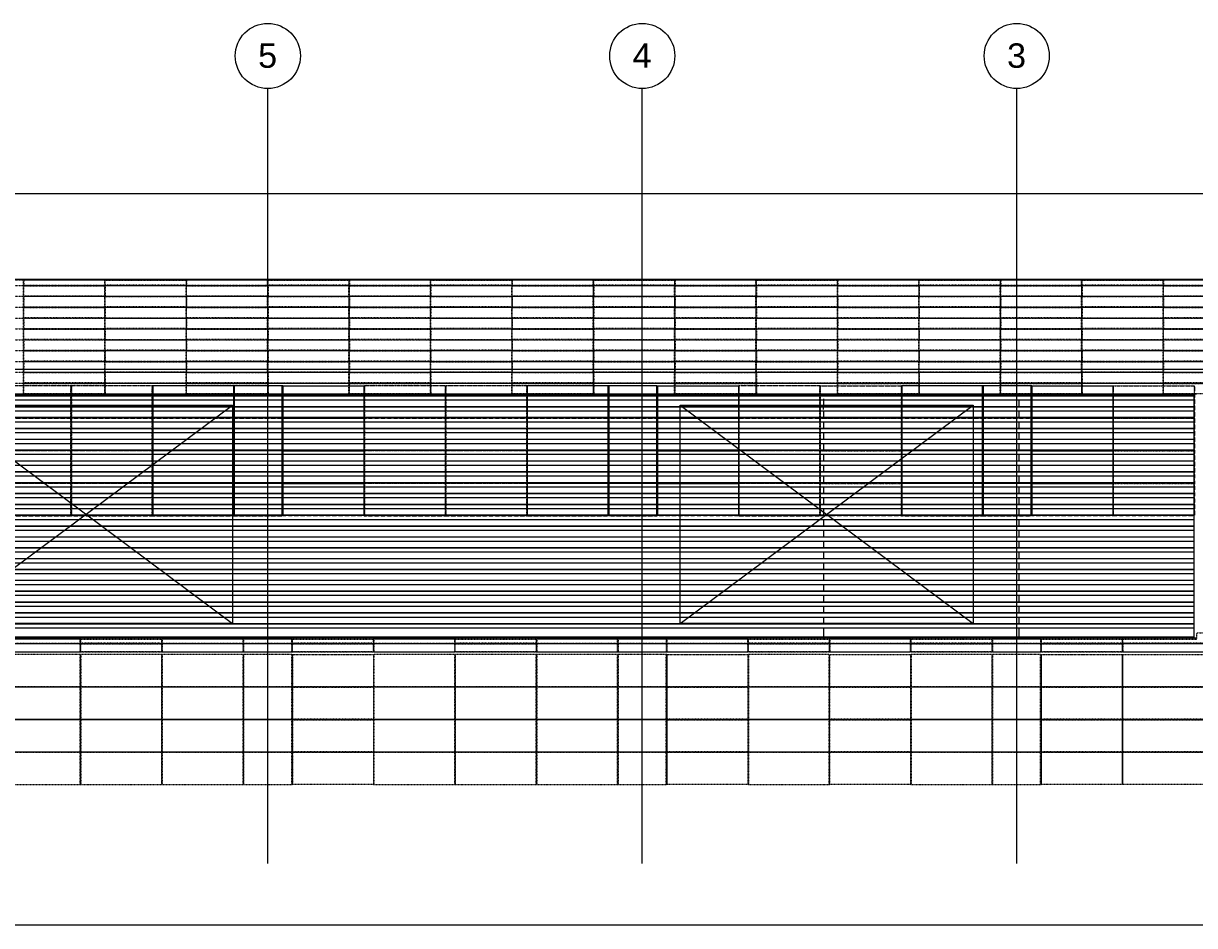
# Model space of a CAD drawing. Header units: inches. Extents: x 1191 to 4278, y -4365 to 1348.
# Drawn here: x 2894 to 3757, y -4191 to -3526 of the extents above; entities that cross this region are included whole.
import ezdxf

# ---------------------------------------------------------------- set-up
doc = ezdxf.new("R2010")
doc.units = ezdxf.units.IN
doc.header["$MEASUREMENT"] = 0
for name, pattern in [('NBK_Center2', [0.270833, 0.166667, -0.03125, 0.041667, -0.03125]), ('NBK_Hidden', [0.125, 0.083333, -0.041667]), ('NBK_Hidden2', [0.0625, 0.041667, -0.020833])]:
    doc.linetypes.add(name, pattern=pattern)
doc.layers.get('Defpoints').update_dxf_attribs({"color": 250, "lineweight": 0})
for name, color, linetype, lineweight in [('!Arch2', 8, 'Continuous', 9), ('!Dimension', 50, 'Continuous', 5), ('!Linetype_Center2', 222, 'NBK_Center2', 9), ('!Linetype_Hidden', 210, 'NBK_Hidden', 9), ('!Misc2', 252, 'NBK_Hidden2', 5), ('S-GRID-IDEN', 1, 'Continuous', 9)]:
    doc.layers.add(name, color=color, linetype=linetype, lineweight=lineweight)
doc.styles.add('Arial_1', font='arial.ttf', dxfattribs={"height": 18})

# ---------------------------------------------------------------- blocks, each defined once
blk = doc.blocks.new('A$C5F5E00A7')
for p, q in [((1674, -364.16), (1674, 207.16)), ((1674, -364.16), (1674, 207.16)), ((1950, -364.16), (1950, 207.16)), ((1950, -364.16), (1950, 207.16)), ((2226, -364.16), (2226, 207.16)), ((2226, -364.16), (2226, 207.16)), ((2853.84, 0), (-187.78, 0)), ((2853.84, 0), (-187.78, 0)), ((-187.78, -258), (2853.84, -258)), ((-187.78, -258), (2853.84, -258))]:
    blk.add_line(p, q)
at = {"layer": 'S-GRID-IDEN'}
for centre in [(1674, 231.16), (1674, 231.16), (1950, 231.16), (1950, 231.16), (2226, 231.16), (2226, 231.16)]:
    blk.add_circle(centre, 24, dxfattribs=at)
at = {"char_height": 18, "width": 16.968, "attachment_point": 1, "style": 'Arial_1'}
for s, insert in [('5', (1666.87, 240.45)), ('5', (1666.87, 240.45)), ('4', (1942.87, 240.45)), ('4', (1942.87, 240.45)), ('3', (2218.87, 240.45)), ('3', (2218.87, 240.45))]:
    blk.add_mtext(s, dxfattribs=dict(at, insert=insert))
blk = doc.blocks.new('A$C5F5E390D')
at = {"layer": '!Linetype_Center2'}
for p, q in [((1620, 47.81), (1620, -48.19)), ((1896, 47.81), (1896, -48.19)), ((2172, 47.81), (2172, -48.19))]:
    blk.add_line(p, q, dxfattribs=at)
for points in [[(1404, 24), (1464, 24), (1464, 47.81), (1404, 47.81)], [(1464, 24), (1524, 24), (1524, 47.81), (1464, 47.81)], [(1524, 24), (1584, 24), (1584, 47.81), (1524, 47.81)], [(1680, 24), (1740, 24), (1740, 47.81), (1680, 47.81)], [(1740, 24), (1800, 24), (1800, 47.81), (1740, 47.81)], [(1800, 24), (1860, 24), (1860, 47.81), (1800, 47.81)], [(1956, 24), (2016, 24), (2016, 47.81), (1956, 47.81)], [(2016, 47.81), (2076, 47.81), (2076, 24), (2016, 24)], [(2076, 24), (2136, 24), (2136, 47.81), (2076, 47.81)], [(2232, 47.81), (2292, 47.81), (2292, 24), (2232, 24)], [(1404, 0), (1464, 0), (1464, 24), (1404, 24)], [(1464, 0), (1524, 0), (1524, 24), (1464, 24)], [(1524, 0), (1584, 0), (1584, 24), (1524, 24)], [(1680, 0), (1740, 0), (1740, 24), (1680, 24)], [(1740, 0), (1800, 0), (1800, 24), (1740, 24)], [(1800, 0), (1860, 0), (1860, 24), (1800, 24)], [(1956, 0), (2016, 0), (2016, 24), (1956, 24)], [(2016, 24), (2076, 24), (2076, 0), (2016, 0)], [(2076, 0), (2136, 0), (2136, 24), (2076, 24)], [(2232, 24), (2292, 24), (2292, 0), (2232, 0)], [(1404, -24), (1464, -24), (1464, 0), (1404, 0)], [(1464, -24), (1524, -24), (1524, 0), (1464, 0)], [(1524, -24), (1584, -24), (1584, 0), (1524, 0)], [(1680, -24), (1740, -24), (1740, 0), (1680, 0)], [(1740, -24), (1800, -24), (1800, 0), (1740, 0)], [(1800, -24), (1860, -24), (1860, 0), (1800, 0)], [(1956, -24), (2016, -24), (2016, 0), (1956, 0)], [(2016, 0), (2076, 0), (2076, -24), (2016, -24)], [(2076, -24), (2136, -24), (2136, 0), (2076, 0)], [(2232, 0), (2292, 0), (2292, -24), (2232, -24)], [(1404, -48), (1464, -48), (1464, -24), (1404, -24)], [(1464, -48), (1524, -48), (1524, -24), (1464, -24)], [(1524, -48), (1584, -48), (1584, -24), (1524, -24)], [(1680, -48), (1740, -48), (1740, -24), (1680, -24)], [(1740, -48), (1800, -48), (1800, -24), (1740, -24)], [(1800, -48), (1860, -48), (1860, -24), (1800, -24)], [(1956, -48), (2016, -48), (2016, -24), (1956, -24)], [(2016, -24), (2076, -24), (2076, -48), (2016, -48)], [(2076, -48), (2136, -48), (2136, -24), (2076, -24)], [(2232, -24), (2292, -24), (2292, -48), (2232, -48)]]:
    blk.add_lwpolyline(points, close=True, dxfattribs=at)
for points in [[(1620, 47.81), (1584, 47.81), (1584, 24), (1620, 24)], [(1620, 47.81), (1680, 47.81), (1680, 24), (1620, 24)], [(1896, 47.81), (1860, 47.81), (1860, 24), (1896, 24)], [(1896, 47.81), (1956, 47.81), (1956, 24), (1896, 24)], [(2172, 47.81), (2136, 47.81), (2136, 24), (2172, 24)], [(2172, 47.81), (2232, 47.81), (2232, 24), (2172, 24)], [(1620, 24), (1584, 24), (1584, 0), (1620, 0)], [(1620, 24), (1680, 24), (1680, 0), (1620, 0)], [(1896, 24), (1860, 24), (1860, 0), (1896, 0)], [(1896, 24), (1956, 24), (1956, 0), (1896, 0)], [(2172, 24), (2136, 24), (2136, 0), (2172, 0)], [(2172, 24), (2232, 24), (2232, 0), (2172, 0)], [(1620, 0), (1584, 0), (1584, -24), (1620, -24)], [(1620, 0), (1680, 0), (1680, -24), (1620, -24)], [(1896, 0), (1860, 0), (1860, -24), (1896, -24)], [(1896, 0), (1956, 0), (1956, -24), (1896, -24)], [(2172, 0), (2136, 0), (2136, -24), (2172, -24)], [(2172, 0), (2232, 0), (2232, -24), (2172, -24)], [(1620, -24), (1584, -24), (1584, -48), (1620, -48)], [(1620, -24), (1680, -24), (1680, -48), (1620, -48)], [(1896, -24), (1860, -24), (1860, -48), (1896, -48)], [(1896, -24), (1956, -24), (1956, -48), (1896, -48)], [(2172, -24), (2136, -24), (2136, -48), (2172, -48)], [(2172, -24), (2232, -24), (2232, -48), (2172, -48)]]:
    blk.add_lwpolyline(points, dxfattribs=at)
at = {"layer": '!Misc2'}
for points in [[(1404.19, 24.19), (1463.81, 24.19), (1463.81, 47.81), (1404.19, 47.81)], [(1464.19, 24.19), (1523.81, 24.19), (1523.81, 47.81), (1464.19, 47.81)], [(1680.19, 24.19), (1739.81, 24.19), (1739.81, 47.81), (1680.19, 47.81)], [(1740.19, 24.19), (1799.81, 24.19), (1799.81, 47.81), (1740.19, 47.81)], [(1956.19, 24.19), (2015.81, 24.19), (2015.81, 47.81), (1956.19, 47.81)], [(2016.19, 47.81), (2075.81, 47.81), (2075.81, 24.19), (2016.19, 24.19)], [(2232.19, 47.81), (2291.81, 47.81), (2291.81, 24.19), (2232.19, 24.19)], [(1404.19, 0.19), (1463.81, 0.19), (1463.81, 23.81), (1404.19, 23.81)], [(1464.19, 0.19), (1523.81, 0.19), (1523.81, 23.81), (1464.19, 23.81)], [(1680.19, 0.19), (1739.81, 0.19), (1739.81, 23.81), (1680.19, 23.81)], [(1740.19, 0.19), (1799.81, 0.19), (1799.81, 23.81), (1740.19, 23.81)], [(1956.19, 0.19), (2015.81, 0.19), (2015.81, 23.81), (1956.19, 23.81)], [(2016.19, 23.81), (2075.81, 23.81), (2075.81, 0.19), (2016.19, 0.19)], [(2232.19, 23.81), (2291.81, 23.81), (2291.81, 0.19), (2232.19, 0.19)], [(1404.19, -23.81), (1463.81, -23.81), (1463.81, -0.19), (1404.19, -0.19)], [(1464.19, -23.81), (1523.81, -23.81), (1523.81, -0.19), (1464.19, -0.19)], [(1680.19, -23.81), (1739.81, -23.81), (1739.81, -0.19), (1680.19, -0.19)], [(1740.19, -23.81), (1799.81, -23.81), (1799.81, -0.19), (1740.19, -0.19)], [(1956.19, -23.81), (2015.81, -23.81), (2015.81, -0.19), (1956.19, -0.19)], [(2016.19, -0.19), (2075.81, -0.19), (2075.81, -23.81), (2016.19, -23.81)], [(2232.19, -0.19), (2291.81, -0.19), (2291.81, -23.81), (2232.19, -23.81)], [(1404.19, -47.81), (1463.81, -47.81), (1463.81, -24.19), (1404.19, -24.19)], [(1464.19, -47.81), (1523.81, -47.81), (1523.81, -24.19), (1464.19, -24.19)], [(1680.19, -47.81), (1739.81, -47.81), (1739.81, -24.19), (1680.19, -24.19)], [(1740.19, -47.81), (1799.81, -47.81), (1799.81, -24.19), (1740.19, -24.19)], [(1956.19, -47.81), (2015.81, -47.81), (2015.81, -24.19), (1956.19, -24.19)], [(2016.19, -24.19), (2075.81, -24.19), (2075.81, -47.81), (2016.19, -47.81)], [(2232.19, -24.19), (2291.81, -24.19), (2291.81, -47.81), (2232.19, -47.81)]]:
    blk.add_lwpolyline(points, close=True, dxfattribs=at)
at = {"layer": '!Misc2', "linetype": 'Continuous'}
for points in [[(1524.19, 24.19), (1583.81, 24.19), (1583.81, 47.81), (1524.19, 47.81)], [(1619.62, 47.81), (1584.19, 47.81), (1584.19, 24.19), (1619.62, 24.19)], [(1620.37, 47.81), (1679.81, 47.81), (1679.81, 24.19), (1620.37, 24.19)], [(1800.19, 24.19), (1859.81, 24.19), (1859.81, 47.81), (1800.19, 47.81)], [(1895.62, 47.81), (1860.19, 47.81), (1860.19, 24.19), (1895.62, 24.19)], [(1896.37, 47.81), (1955.81, 47.81), (1955.81, 24.19), (1896.37, 24.19)], [(2076.19, 24.19), (2135.81, 24.19), (2135.81, 47.81), (2076.19, 47.81)], [(2171.62, 47.81), (2136.19, 47.81), (2136.19, 24.19), (2171.62, 24.19)], [(2172.37, 47.81), (2231.81, 47.81), (2231.81, 24.19), (2172.37, 24.19)], [(1524.19, 0.19), (1583.81, 0.19), (1583.81, 23.81), (1524.19, 23.81)], [(1619.62, 23.81), (1584.19, 23.81), (1584.19, 0.19), (1619.62, 0.19)], [(1620.37, 23.81), (1679.81, 23.81), (1679.81, 0.19), (1620.37, 0.19)], [(1800.19, 0.19), (1859.81, 0.19), (1859.81, 23.81), (1800.19, 23.81)], [(1895.62, 23.81), (1860.19, 23.81), (1860.19, 0.19), (1895.62, 0.19)], [(1896.37, 23.81), (1955.81, 23.81), (1955.81, 0.19), (1896.37, 0.19)], [(2076.19, 0.19), (2135.81, 0.19), (2135.81, 23.81), (2076.19, 23.81)], [(2171.62, 23.81), (2136.19, 23.81), (2136.19, 0.19), (2171.62, 0.19)], [(2172.37, 23.81), (2231.81, 23.81), (2231.81, 0.19), (2172.37, 0.19)], [(1524.19, -23.81), (1583.81, -23.81), (1583.81, -0.19), (1524.19, -0.19)], [(1619.62, -0.19), (1584.19, -0.19), (1584.19, -23.81), (1619.62, -23.81)], [(1620.37, -0.19), (1679.81, -0.19), (1679.81, -23.81), (1620.37, -23.81)], [(1800.19, -23.81), (1859.81, -23.81), (1859.81, -0.19), (1800.19, -0.19)], [(1895.62, -0.19), (1860.19, -0.19), (1860.19, -23.81), (1895.62, -23.81)], [(1896.37, -0.19), (1955.81, -0.19), (1955.81, -23.81), (1896.37, -23.81)], [(2076.19, -23.81), (2135.81, -23.81), (2135.81, -0.19), (2076.19, -0.19)], [(2171.62, -0.19), (2136.19, -0.19), (2136.19, -23.81), (2171.62, -23.81)], [(2172.37, -0.19), (2231.81, -0.19), (2231.81, -23.81), (2172.37, -23.81)], [(1524.19, -47.81), (1583.81, -47.81), (1583.81, -24.19), (1524.19, -24.19)], [(1619.62, -24.19), (1584.19, -24.19), (1584.19, -47.81), (1619.62, -47.81)], [(1620.37, -24.19), (1679.81, -24.19), (1679.81, -47.81), (1620.37, -47.81)], [(1800.19, -47.81), (1859.81, -47.81), (1859.81, -24.19), (1800.19, -24.19)], [(1895.62, -24.19), (1860.19, -24.19), (1860.19, -47.81), (1895.62, -47.81)], [(1896.37, -24.19), (1955.81, -24.19), (1955.81, -47.81), (1896.37, -47.81)], [(2076.19, -47.81), (2135.81, -47.81), (2135.81, -24.19), (2076.19, -24.19)], [(2171.62, -24.19), (2136.19, -24.19), (2136.19, -47.81), (2171.62, -47.81)], [(2172.37, -24.19), (2231.81, -24.19), (2231.81, -47.81), (2172.37, -47.81)]]:
    blk.add_lwpolyline(points, close=True, dxfattribs=at)
blk = doc.blocks.new('A$C5F5E02A7')
for p, q in [((23.75, 324.5), (-2525, 324.5)), ((-2202.31, 240), (-209.69, 240)), ((-211.29, 239.66), (-2202.12, 239.66)), ((-211.29, 239.48), (-2202.12, 239.48)), ((-211.29, 239), (-2202.12, 239)), ((-211.29, 238.55), (-2202.12, 238.55)), ((-211.29, 238.37), (-2202.12, 238.37)), ((-211.29, 235.31), (-2202.12, 235.31)), ((-484.35, 236.43), (-484.35, 231.66)), ((-340.35, 235.31), (-340.35, 230.55)), ((-211.29, 60), (-211.29, 240)), ((-211.29, 230.55), (-2202.12, 230.55)), ((-211.29, 230.37), (-2202.12, 230.37)), ((-211.29, 227.31), (-2202.12, 227.31)), ((-1136.11, 231.84), (-920.11, 231.84)), ((-1136.11, 231.84), (-920.11, 70.72)), ((-1136.11, 70.72), (-920.11, 231.84)), ((-920.11, 231.84), (-920.11, 70.72)), ((-590.11, 231.84), (-374.11, 231.84)), ((-590.11, 70.72), (-590.11, 231.84)), ((-590.11, 231.84), (-374.11, 70.72)), ((-590.11, 70.72), (-374.11, 231.84)), ((-484.35, 228.43), (-484.35, 230.55)), ((-484.35, 227.31), (-484.35, 222.55)), ((-374.11, 231.84), (-374.11, 70.72)), ((-340.35, 227.31), (-340.35, 222.55)), ((-211.29, 222.55), (-2202.12, 222.55)), ((-211.29, 222.37), (-2202.12, 222.37)), ((-211.29, 219.31), (-2202.12, 219.31)), ((-484.35, 219.31), (-484.35, 214.55)), ((-340.35, 219.31), (-340.35, 214.55)), ((-211.29, 214.55), (-2202.12, 214.55)), ((-211.29, 214.37), (-2202.12, 214.37)), ((-211.29, 211.31), (-2202.12, 211.31)), ((-484.35, 211.31), (-484.35, 206.55)), ((-340.35, 211.31), (-340.35, 206.55)), ((-211.29, 206.55), (-2202.12, 206.55)), ((-211.29, 206.37), (-2202.12, 206.37)), ((-211.29, 203.31), (-2202.12, 203.31)), ((-211.29, 198.55), (-2202.12, 198.55)), ((-484.35, 203.31), (-484.35, 198.55)), ((-340.35, 203.31), (-340.35, 198.55)), ((-211.29, 198.37), (-2202.12, 198.37)), ((-211.29, 195.31), (-2202.12, 195.31)), ((-211.29, 190.55), (-2202.12, 190.55)), ((-211.29, 190.37), (-2202.12, 190.37)), ((-484.35, 195.31), (-484.35, 190.55)), ((-340.35, 195.31), (-340.35, 190.55)), ((-211.29, 187.31), (-2202.12, 187.31)), ((-211.29, 182.55), (-2202.12, 182.55)), ((-211.29, 182.37), (-2202.12, 182.37)), ((-484.35, 187.31), (-484.35, 182.55)), ((-340.35, 187.31), (-340.35, 182.55)), ((-211.29, 179.31), (-2202.12, 179.31)), ((-211.29, 174.55), (-2202.12, 174.55)), ((-211.29, 174.37), (-2202.12, 174.37)), ((-484.35, 179.31), (-484.35, 174.55)), ((-340.35, 179.31), (-340.35, 174.55)), ((-211.29, 171.31), (-2202.12, 171.31)), ((-211.29, 166.55), (-2202.12, 166.55)), ((-211.29, 166.37), (-2202.12, 166.37)), ((-484.35, 171.31), (-484.35, 166.55)), ((-340.35, 171.31), (-340.35, 166.55)), ((-211.29, 163.31), (-2202.12, 163.31)), ((-211.29, 158.55), (-2202.12, 158.55)), ((-211.29, 158.37), (-2202.12, 158.37)), ((-484.35, 163.31), (-484.35, 158.55)), ((-340.35, 163.31), (-340.35, 158.55)), ((-211.29, 155.31), (-2202.12, 155.31)), ((-211.29, 150.55), (-2202.12, 150.55)), ((-211.29, 150.37), (-2202.12, 150.37)), ((-211.29, 147.31), (-2202.12, 147.31)), ((-484.35, 155.31), (-484.35, 150.55)), ((-484.35, 147.31), (-484.35, 142.55)), ((-340.35, 155.31), (-340.35, 150.55)), ((-340.35, 147.31), (-340.35, 142.55)), ((-211.29, 142.55), (-2202.12, 142.55)), ((-211.29, 142.37), (-2202.12, 142.37)), ((-211.29, 139.31), (-2202.12, 139.31)), ((-484.35, 139.31), (-484.35, 134.55)), ((-340.35, 139.31), (-340.35, 134.55)), ((-211.29, 134.55), (-2202.12, 134.55)), ((-211.29, 134.37), (-2202.12, 134.37)), ((-211.29, 131.31), (-2202.12, 131.31)), ((-484.35, 131.31), (-484.35, 126.55)), ((-340.35, 131.31), (-340.35, 126.55)), ((-211.29, 126.55), (-2202.12, 126.55)), ((-211.29, 126.37), (-2202.12, 126.37)), ((-211.29, 123.31), (-2202.12, 123.31)), ((-484.35, 123.31), (-484.35, 118.55)), ((-340.35, 123.31), (-340.35, 118.55)), ((-211.29, 118.55), (-2202.12, 118.55)), ((-211.29, 118.37), (-2202.12, 118.37)), ((-211.29, 115.31), (-2202.12, 115.31)), ((-484.35, 115.31), (-484.35, 110.55)), ((-340.35, 115.31), (-340.35, 110.55)), ((-211.29, 110.55), (-2202.12, 110.55)), ((-211.29, 110.37), (-2202.12, 110.37)), ((-211.29, 107.31), (-2202.12, 107.31)), ((-484.35, 107.31), (-484.35, 102.55)), ((-340.35, 107.31), (-340.35, 102.55)), ((-211.29, 102.55), (-2202.12, 102.55)), ((-211.29, 102.37), (-2202.12, 102.37)), ((-211.29, 99.31), (-2202.12, 99.31)), ((-484.35, 99.31), (-484.35, 94.55)), ((-340.35, 99.31), (-340.35, 94.55)), ((-211.29, 94.55), (-2202.12, 94.55)), ((-211.29, 94.37), (-2202.12, 94.37)), ((-211.29, 91.31), (-2202.12, 91.31)), ((-211.29, 86.55), (-2202.12, 86.55)), ((-211.29, 86.37), (-2202.12, 86.37)), ((-484.35, 91.31), (-484.35, 86.55)), ((-340.35, 91.31), (-340.35, 86.55)), ((-211.29, 83.31), (-2202.12, 83.31)), ((-211.29, 78.55), (-2202.12, 78.55)), ((-211.29, 78.37), (-2202.12, 78.37)), ((-484.35, 83.31), (-484.35, 78.55)), ((-340.35, 83.31), (-340.35, 78.55)), ((-211.29, 75.31), (-2202.12, 75.31)), ((-211.29, 70.55), (-2202.12, 70.55)), ((-211.29, 70.37), (-2202.12, 70.37)), ((-920.11, 70.72), (-1136.11, 70.72)), ((-374.11, 70.72), (-590.11, 70.72)), ((-484.35, 75.31), (-484.35, 70.55)), ((-340.35, 75.31), (-340.35, 70.55)), ((-211.29, 67.31), (-2202.12, 67.31)), ((-2202.12, 61), (-211.29, 61)), ((-484.35, 67.31), (-484.35, 61)), ((-340.35, 67.31), (-340.35, 61)), ((-209.69, 60), (-2202.31, 60))]:
    blk.add_line(p, q)
blk = doc.blocks.new('A$C5F5E3900')
at = {"layer": '!Linetype_Hidden'}
for p, q in [((2374.75, 324), (199.25, 324)), ((199.25, 320), (2374.75, 320)), ((1422, 240), (1422, 324)), ((1482, 240), (1482, 324)), ((1542, 240), (1542, 324)), ((1602, 240), (1602, 324)), ((1662, 240), (1662, 324)), ((1722, 240), (1722, 324)), ((1782, 240), (1782, 324)), ((1842, 240), (1842, 324)), ((1902, 240), (1902, 324)), ((1962, 240), (1962, 324)), ((2022, 240), (2022, 324)), ((2082, 240), (2082, 324)), ((2142, 240), (2142, 324)), ((2202, 240), (2202, 324)), ((2262, 240), (2262, 324)), ((199.25, 312), (2374.75, 312)), ((199.25, 304), (2374.75, 304)), ((199.25, 296), (2374.75, 296)), ((199.25, 288), (2374.75, 288)), ((199.25, 280), (2374.75, 280)), ((199.25, 272), (2374.75, 272)), ((199.25, 264), (2374.75, 264)), ((199.25, 256), (2374.75, 256)), ((199.25, 248), (2374.75, 248)), ((293.5, 240), (2286.5, 240)), ((199.25, 56), (2374.75, 56)), ((2286.5, 59.22), (293.5, 59.22)), ((1464, 49.98), (1464, 59.22)), ((1524, 49.98), (1524, 59.22)), ((1584, 59.22), (1584, 49.98)), ((1620, 49.98), (1620, 59.22)), ((1680, 49.98), (1680, 59.22)), ((1740, 49.98), (1740, 59.22)), ((1800, 49.98), (1800, 59.22)), ((1860, 59.22), (1860, 49.98)), ((1896, 49.98), (1896, 59.22)), ((1896, 49.98), (1896, 59.22)), ((1956, 49.98), (1956, 59.22)), ((2016, 49.98), (2016, 59.22)), ((2076, 49.98), (2076, 59.22)), ((2136, 49.98), (2136, 59.22)), ((2172, 49.98), (2172, 59.22)), ((2232, 49.98), (2232, 59.22)), ((514.85, 49.98), (2374.75, 49.98))]:
    blk.add_line(p, q, dxfattribs=at)
for points in [[(1422.19, 320.19), (1481.81, 320.19), (1481.81, 324), (1422.19, 324)], [(1422.19, 319.81), (1481.81, 319.81), (1481.81, 312.19), (1422.19, 312.19)], [(1541.81, 320.19), (1482.19, 320.19), (1482.19, 324), (1541.81, 324)], [(1541.81, 319.81), (1482.19, 319.81), (1482.19, 312.19), (1541.81, 312.19)], [(1542.19, 320.19), (1601.81, 320.19), (1601.81, 324), (1542.19, 324)], [(1542.19, 319.81), (1601.81, 319.81), (1601.81, 312.19), (1542.19, 312.19)], [(1661.81, 320.19), (1602.19, 320.19), (1602.19, 324), (1661.81, 324)], [(1661.81, 319.81), (1602.19, 319.81), (1602.19, 312.19), (1661.81, 312.19)], [(1662.19, 320.19), (1721.81, 320.19), (1721.81, 324), (1662.19, 324)], [(1662.19, 319.81), (1721.81, 319.81), (1721.81, 312.19), (1662.19, 312.19)], [(1781.81, 320.19), (1722.19, 320.19), (1722.19, 324), (1781.81, 324)], [(1781.81, 319.81), (1722.19, 319.81), (1722.19, 312.19), (1781.81, 312.19)], [(1782.19, 320.19), (1841.81, 320.19), (1841.81, 324), (1782.19, 324)], [(1782.19, 319.81), (1841.81, 319.81), (1841.81, 312.19), (1782.19, 312.19)], [(1901.81, 320.19), (1842.19, 320.19), (1842.19, 324), (1901.81, 324)], [(1901.81, 319.81), (1842.19, 319.81), (1842.19, 312.19), (1901.81, 312.19)], [(1902.19, 320.19), (1961.81, 320.19), (1961.81, 324), (1902.19, 324)], [(1902.19, 319.81), (1961.81, 319.81), (1961.81, 312.19), (1902.19, 312.19)], [(2021.81, 320.19), (1962.19, 320.19), (1962.19, 324), (2021.81, 324)], [(2021.81, 319.81), (1962.19, 319.81), (1962.19, 312.19), (2021.81, 312.19)], [(2022.19, 320.19), (2081.81, 320.19), (2081.81, 324), (2022.19, 324)], [(2022.19, 319.81), (2081.81, 319.81), (2081.81, 312.19), (2022.19, 312.19)], [(2141.81, 320.19), (2082.19, 320.19), (2082.19, 324), (2141.81, 324)], [(2141.81, 319.81), (2082.19, 319.81), (2082.19, 312.19), (2141.81, 312.19)], [(2142.19, 320.19), (2201.81, 320.19), (2201.81, 324), (2142.19, 324)], [(2142.19, 319.81), (2201.81, 319.81), (2201.81, 312.19), (2142.19, 312.19)], [(2261.81, 320.19), (2202.19, 320.19), (2202.19, 324), (2261.81, 324)], [(2261.81, 319.81), (2202.19, 319.81), (2202.19, 312.19), (2261.81, 312.19)], [(2291.81, 324), (2262.19, 324), (2262.19, 320.19), (2291.81, 320.19)], [(2291.81, 312.19), (2262.19, 312.19), (2262.19, 319.81), (2291.81, 319.81)], [(1422.19, 304.19), (1481.81, 304.19), (1481.81, 311.81), (1422.19, 311.81)], [(1541.81, 304.19), (1482.19, 304.19), (1482.19, 311.81), (1541.81, 311.81)], [(1542.19, 304.19), (1601.81, 304.19), (1601.81, 311.81), (1542.19, 311.81)], [(1661.81, 304.19), (1602.19, 304.19), (1602.19, 311.81), (1661.81, 311.81)], [(1662.19, 304.19), (1721.81, 304.19), (1721.81, 311.81), (1662.19, 311.81)], [(1781.81, 304.19), (1722.19, 304.19), (1722.19, 311.81), (1781.81, 311.81)], [(1782.19, 304.19), (1841.81, 304.19), (1841.81, 311.81), (1782.19, 311.81)], [(1901.81, 304.19), (1842.19, 304.19), (1842.19, 311.81), (1901.81, 311.81)], [(1902.19, 304.19), (1961.81, 304.19), (1961.81, 311.81), (1902.19, 311.81)], [(2021.81, 304.19), (1962.19, 304.19), (1962.19, 311.81), (2021.81, 311.81)], [(2022.19, 304.19), (2081.81, 304.19), (2081.81, 311.81), (2022.19, 311.81)], [(2141.81, 304.19), (2082.19, 304.19), (2082.19, 311.81), (2141.81, 311.81)], [(2142.19, 304.19), (2201.81, 304.19), (2201.81, 311.81), (2142.19, 311.81)], [(2261.81, 304.19), (2202.19, 304.19), (2202.19, 311.81), (2261.81, 311.81)], [(2291.81, 311.81), (2262.19, 311.81), (2262.19, 304.19), (2291.81, 304.19)], [(1422.19, 303.81), (1481.81, 303.81), (1481.81, 296.19), (1422.19, 296.19)], [(1541.81, 303.81), (1482.19, 303.81), (1482.19, 296.19), (1541.81, 296.19)], [(1542.19, 303.81), (1601.81, 303.81), (1601.81, 296.19), (1542.19, 296.19)], [(1661.81, 303.81), (1602.19, 303.81), (1602.19, 296.19), (1661.81, 296.19)], [(1662.19, 303.81), (1721.81, 303.81), (1721.81, 296.19), (1662.19, 296.19)], [(1781.81, 303.81), (1722.19, 303.81), (1722.19, 296.19), (1781.81, 296.19)], [(1782.19, 303.81), (1841.81, 303.81), (1841.81, 296.19), (1782.19, 296.19)], [(1901.81, 303.81), (1842.19, 303.81), (1842.19, 296.19), (1901.81, 296.19)], [(1902.19, 303.81), (1961.81, 303.81), (1961.81, 296.19), (1902.19, 296.19)], [(2021.81, 303.81), (1962.19, 303.81), (1962.19, 296.19), (2021.81, 296.19)], [(2022.19, 303.81), (2081.81, 303.81), (2081.81, 296.19), (2022.19, 296.19)], [(2141.81, 303.81), (2082.19, 303.81), (2082.19, 296.19), (2141.81, 296.19)], [(2142.19, 303.81), (2201.81, 303.81), (2201.81, 296.19), (2142.19, 296.19)], [(2261.81, 303.81), (2202.19, 303.81), (2202.19, 296.19), (2261.81, 296.19)], [(2291.81, 296.19), (2262.19, 296.19), (2262.19, 303.81), (2291.81, 303.81)], [(1422.19, 288.19), (1481.81, 288.19), (1481.81, 295.81), (1422.19, 295.81)], [(1541.81, 288.19), (1482.19, 288.19), (1482.19, 295.81), (1541.81, 295.81)], [(1542.19, 288.19), (1601.81, 288.19), (1601.81, 295.81), (1542.19, 295.81)], [(1661.81, 288.19), (1602.19, 288.19), (1602.19, 295.81), (1661.81, 295.81)], [(1662.19, 288.19), (1721.81, 288.19), (1721.81, 295.81), (1662.19, 295.81)], [(1781.81, 288.19), (1722.19, 288.19), (1722.19, 295.81), (1781.81, 295.81)], [(1782.19, 288.19), (1841.81, 288.19), (1841.81, 295.81), (1782.19, 295.81)], [(1901.81, 288.19), (1842.19, 288.19), (1842.19, 295.81), (1901.81, 295.81)], [(1902.19, 288.19), (1961.81, 288.19), (1961.81, 295.81), (1902.19, 295.81)], [(2021.81, 288.19), (1962.19, 288.19), (1962.19, 295.81), (2021.81, 295.81)], [(2022.19, 288.19), (2081.81, 288.19), (2081.81, 295.81), (2022.19, 295.81)], [(2141.81, 288.19), (2082.19, 288.19), (2082.19, 295.81), (2141.81, 295.81)], [(2142.19, 288.19), (2201.81, 288.19), (2201.81, 295.81), (2142.19, 295.81)], [(2261.81, 288.19), (2202.19, 288.19), (2202.19, 295.81), (2261.81, 295.81)], [(2291.81, 295.81), (2262.19, 295.81), (2262.19, 288.19), (2291.81, 288.19)], [(1422.19, 287.81), (1481.81, 287.81), (1481.81, 280.19), (1422.19, 280.19)], [(1541.81, 287.81), (1482.19, 287.81), (1482.19, 280.19), (1541.81, 280.19)], [(1542.19, 287.81), (1601.81, 287.81), (1601.81, 280.19), (1542.19, 280.19)], [(1661.81, 287.81), (1602.19, 287.81), (1602.19, 280.19), (1661.81, 280.19)], [(1662.19, 287.81), (1721.81, 287.81), (1721.81, 280.19), (1662.19, 280.19)], [(1781.81, 287.81), (1722.19, 287.81), (1722.19, 280.19), (1781.81, 280.19)], [(1782.19, 287.81), (1841.81, 287.81), (1841.81, 280.19), (1782.19, 280.19)], [(1901.81, 287.81), (1842.19, 287.81), (1842.19, 280.19), (1901.81, 280.19)], [(1902.19, 287.81), (1961.81, 287.81), (1961.81, 280.19), (1902.19, 280.19)], [(2021.81, 287.81), (1962.19, 287.81), (1962.19, 280.19), (2021.81, 280.19)], [(2022.19, 287.81), (2081.81, 287.81), (2081.81, 280.19), (2022.19, 280.19)], [(2141.81, 287.81), (2082.19, 287.81), (2082.19, 280.19), (2141.81, 280.19)], [(2142.19, 287.81), (2201.81, 287.81), (2201.81, 280.19), (2142.19, 280.19)], [(2261.81, 287.81), (2202.19, 287.81), (2202.19, 280.19), (2261.81, 280.19)], [(2291.81, 280.19), (2262.19, 280.19), (2262.19, 287.81), (2291.81, 287.81)], [(1422.19, 272.19), (1481.81, 272.19), (1481.81, 279.81), (1422.19, 279.81)], [(1541.81, 272.19), (1482.19, 272.19), (1482.19, 279.81), (1541.81, 279.81)], [(1542.19, 272.19), (1601.81, 272.19), (1601.81, 279.81), (1542.19, 279.81)], [(1661.81, 272.19), (1602.19, 272.19), (1602.19, 279.81), (1661.81, 279.81)], [(1662.19, 272.19), (1721.81, 272.19), (1721.81, 279.81), (1662.19, 279.81)], [(1781.81, 272.19), (1722.19, 272.19), (1722.19, 279.81), (1781.81, 279.81)], [(1782.19, 272.19), (1841.81, 272.19), (1841.81, 279.81), (1782.19, 279.81)], [(1901.81, 272.19), (1842.19, 272.19), (1842.19, 279.81), (1901.81, 279.81)], [(1902.19, 272.19), (1961.81, 272.19), (1961.81, 279.81), (1902.19, 279.81)], [(2021.81, 272.19), (1962.19, 272.19), (1962.19, 279.81), (2021.81, 279.81)], [(2022.19, 272.19), (2081.81, 272.19), (2081.81, 279.81), (2022.19, 279.81)], [(2141.81, 272.19), (2082.19, 272.19), (2082.19, 279.81), (2141.81, 279.81)], [(2142.19, 272.19), (2201.81, 272.19), (2201.81, 279.81), (2142.19, 279.81)], [(2261.81, 272.19), (2202.19, 272.19), (2202.19, 279.81), (2261.81, 279.81)], [(2291.81, 279.81), (2262.19, 279.81), (2262.19, 272.19), (2291.81, 272.19)], [(1422.19, 271.81), (1481.81, 271.81), (1481.81, 264.19), (1422.19, 264.19)], [(1541.81, 271.81), (1482.19, 271.81), (1482.19, 264.19), (1541.81, 264.19)], [(1542.19, 271.81), (1601.81, 271.81), (1601.81, 264.19), (1542.19, 264.19)], [(1661.81, 271.81), (1602.19, 271.81), (1602.19, 264.19), (1661.81, 264.19)], [(1662.19, 271.81), (1721.81, 271.81), (1721.81, 264.19), (1662.19, 264.19)], [(1781.81, 271.81), (1722.19, 271.81), (1722.19, 264.19), (1781.81, 264.19)], [(1782.19, 271.81), (1841.81, 271.81), (1841.81, 264.19), (1782.19, 264.19)], [(1901.81, 271.81), (1842.19, 271.81), (1842.19, 264.19), (1901.81, 264.19)], [(1902.19, 271.81), (1961.81, 271.81), (1961.81, 264.19), (1902.19, 264.19)], [(2021.81, 271.81), (1962.19, 271.81), (1962.19, 264.19), (2021.81, 264.19)], [(2022.19, 271.81), (2081.81, 271.81), (2081.81, 264.19), (2022.19, 264.19)], [(2141.81, 271.81), (2082.19, 271.81), (2082.19, 264.19), (2141.81, 264.19)], [(2142.19, 271.81), (2201.81, 271.81), (2201.81, 264.19), (2142.19, 264.19)], [(2261.81, 271.81), (2202.19, 271.81), (2202.19, 264.19), (2261.81, 264.19)], [(2291.81, 264.19), (2262.19, 264.19), (2262.19, 271.81), (2291.81, 271.81)], [(1422.19, 256.19), (1481.81, 256.19), (1481.81, 263.81), (1422.19, 263.81)], [(1541.81, 256.19), (1482.19, 256.19), (1482.19, 263.81), (1541.81, 263.81)], [(1542.19, 256.19), (1601.81, 256.19), (1601.81, 263.81), (1542.19, 263.81)], [(1661.81, 256.19), (1602.19, 256.19), (1602.19, 263.81), (1661.81, 263.81)], [(1662.19, 256.19), (1721.81, 256.19), (1721.81, 263.81), (1662.19, 263.81)], [(1781.81, 256.19), (1722.19, 256.19), (1722.19, 263.81), (1781.81, 263.81)], [(1782.19, 256.19), (1841.81, 256.19), (1841.81, 263.81), (1782.19, 263.81)], [(1901.81, 256.19), (1842.19, 256.19), (1842.19, 263.81), (1901.81, 263.81)], [(1902.19, 256.19), (1961.81, 256.19), (1961.81, 263.81), (1902.19, 263.81)], [(2021.81, 256.19), (1962.19, 256.19), (1962.19, 263.81), (2021.81, 263.81)], [(2022.19, 256.19), (2081.81, 256.19), (2081.81, 263.81), (2022.19, 263.81)], [(2141.81, 256.19), (2082.19, 256.19), (2082.19, 263.81), (2141.81, 263.81)], [(2142.19, 256.19), (2201.81, 256.19), (2201.81, 263.81), (2142.19, 263.81)], [(2261.81, 256.19), (2202.19, 256.19), (2202.19, 263.81), (2261.81, 263.81)], [(2291.81, 263.81), (2262.19, 263.81), (2262.19, 256.19), (2291.81, 256.19)], [(1422.19, 255.81), (1481.81, 255.81), (1481.81, 248.19), (1422.19, 248.19)], [(1541.81, 255.81), (1482.19, 255.81), (1482.19, 248.19), (1541.81, 248.19)], [(1542.19, 255.81), (1601.81, 255.81), (1601.81, 248.19), (1542.19, 248.19)], [(1661.81, 255.81), (1602.19, 255.81), (1602.19, 248.19), (1661.81, 248.19)], [(1662.19, 255.81), (1721.81, 255.81), (1721.81, 248.19), (1662.19, 248.19)], [(1781.81, 255.81), (1722.19, 255.81), (1722.19, 248.19), (1781.81, 248.19)], [(1782.19, 255.81), (1841.81, 255.81), (1841.81, 248.19), (1782.19, 248.19)], [(1901.81, 255.81), (1842.19, 255.81), (1842.19, 248.19), (1901.81, 248.19)], [(1902.19, 255.81), (1961.81, 255.81), (1961.81, 248.19), (1902.19, 248.19)], [(2021.81, 255.81), (1962.19, 255.81), (1962.19, 248.19), (2021.81, 248.19)], [(2022.19, 255.81), (2081.81, 255.81), (2081.81, 248.19), (2022.19, 248.19)], [(2141.81, 255.81), (2082.19, 255.81), (2082.19, 248.19), (2141.81, 248.19)], [(2142.19, 255.81), (2201.81, 255.81), (2201.81, 248.19), (2142.19, 248.19)], [(2261.81, 255.81), (2202.19, 255.81), (2202.19, 248.19), (2261.81, 248.19)], [(2291.81, 248.19), (2262.19, 248.19), (2262.19, 255.81), (2291.81, 255.81)], [(1422.19, 247.81), (1481.81, 247.81), (1481.81, 240.19), (1422.19, 240.19)], [(1541.81, 247.81), (1482.19, 247.81), (1482.19, 240.19), (1541.81, 240.19)], [(1542.19, 247.81), (1601.81, 247.81), (1601.81, 240.19), (1542.19, 240.19)], [(1661.81, 247.81), (1602.19, 247.81), (1602.19, 240.19), (1661.81, 240.19)], [(1662.19, 247.81), (1721.81, 247.81), (1721.81, 240.19), (1662.19, 240.19)], [(1781.81, 247.81), (1722.19, 247.81), (1722.19, 240.19), (1781.81, 240.19)], [(1782.19, 247.81), (1841.81, 247.81), (1841.81, 240.19), (1782.19, 240.19)], [(1901.81, 247.81), (1842.19, 247.81), (1842.19, 240.19), (1901.81, 240.19)], [(1902.19, 247.81), (1961.81, 247.81), (1961.81, 240.19), (1902.19, 240.19)], [(2021.81, 247.81), (1962.19, 247.81), (1962.19, 240.19), (2021.81, 240.19)], [(2022.19, 247.81), (2081.81, 247.81), (2081.81, 240.19), (2022.19, 240.19)], [(2141.81, 247.81), (2082.19, 247.81), (2082.19, 240.19), (2141.81, 240.19)], [(2142.19, 247.81), (2201.81, 247.81), (2201.81, 240.19), (2142.19, 240.19)], [(2261.81, 247.81), (2202.19, 247.81), (2202.19, 240.19), (2261.81, 240.19)], [(2291.81, 240.19), (2286.69, 240.19), (2286.69, 240.19), (2262.19, 240.19), (2262.19, 247.81), (2291.81, 247.81)], [(2291.81, 56.19), (2232.19, 56.19), (2232.19, 59.22), (2286.69, 59.22), (2286.69, 63.81), (2291.81, 63.81)], [(1404.19, 56.19), (1463.81, 56.19), (1463.81, 59.22), (1404.19, 59.22)], [(1463.81, 49.98), (1463.81, 55.81), (1404.19, 55.81), (1404.19, 49.98)], [(1523.81, 56.19), (1464.19, 56.19), (1464.19, 59.22), (1523.81, 59.22)], [(1464.19, 49.98), (1464.19, 55.81), (1523.81, 55.81), (1523.81, 49.98)], [(1583.81, 59.22), (1524.19, 59.22), (1524.19, 56.19), (1583.81, 56.19)], [(1583.81, 55.81), (1524.19, 55.81), (1524.19, 49.98), (1583.81, 49.98)], [(1584.19, 56.19), (1619.81, 56.19), (1619.81, 59.22), (1584.19, 59.22)], [(1584.19, 49.98), (1619.81, 49.98), (1619.81, 55.81), (1584.19, 55.81)], [(1679.81, 56.19), (1620.19, 56.19), (1620.19, 59.22), (1679.81, 59.22)], [(1620.19, 49.98), (1620.19, 55.81), (1679.81, 55.81), (1679.81, 49.98)], [(1680.19, 56.19), (1739.81, 56.19), (1739.81, 59.22), (1680.19, 59.22)], [(1739.81, 49.98), (1739.81, 55.81), (1680.19, 55.81), (1680.19, 49.98)], [(1799.81, 56.19), (1740.19, 56.19), (1740.19, 59.22), (1799.81, 59.22)], [(1740.19, 49.98), (1740.19, 55.81), (1799.81, 55.81), (1799.81, 49.98)], [(1859.81, 59.22), (1800.19, 59.22), (1800.19, 56.19), (1859.81, 56.19)], [(1859.81, 55.81), (1800.19, 55.81), (1800.19, 49.98), (1859.81, 49.98)], [(1860.19, 56.19), (1895.81, 56.19), (1895.81, 59.22), (1860.19, 59.22)], [(1860.19, 49.98), (1895.81, 49.98), (1895.81, 55.81), (1860.19, 55.81)], [(1896.19, 56.19), (1955.81, 56.19), (1955.81, 59.22), (1896.19, 59.22)], [(1955.81, 49.98), (1955.81, 55.81), (1896.19, 55.81), (1896.19, 49.98)], [(2015.81, 56.19), (1956.19, 56.19), (1956.19, 59.22), (2015.81, 59.22)], [(1956.19, 49.98), (1956.19, 55.81), (2015.81, 55.81), (2015.81, 49.98)], [(2016.19, 56.19), (2075.81, 56.19), (2075.81, 59.22), (2016.19, 59.22)], [(2075.81, 49.98), (2075.81, 55.81), (2016.19, 55.81), (2016.19, 49.98)], [(2135.81, 56.19), (2076.19, 56.19), (2076.19, 59.22), (2135.81, 59.22)], [(2076.19, 49.98), (2076.19, 55.81), (2135.81, 55.81), (2135.81, 49.98)], [(2136.19, 56.19), (2171.81, 56.19), (2171.81, 59.22), (2136.19, 59.22)], [(2171.81, 49.98), (2171.81, 55.81), (2136.19, 55.81), (2136.19, 49.98)], [(2231.81, 56.19), (2172.19, 56.19), (2172.19, 59.22), (2231.81, 59.22)], [(2172.19, 49.98), (2172.19, 55.81), (2231.81, 55.81), (2231.81, 49.98)], [(2291.81, 55.81), (2232.19, 55.81), (2232.19, 49.98), (2291.81, 49.98)]]:
    blk.add_lwpolyline(points, close=True, dxfattribs=at)
blk = doc.blocks.new('A$C5F5E469F')
at = {"layer": '!Arch2', "color": 1}
blk.add_blockref('A$C5F5E02A7', (2568, 0), dxfattribs=at)
at = {"color": 1}
blk.add_blockref('A$C5F5E3900', (72, 0), dxfattribs=at)
blk = doc.blocks.new('E5C0158')
at = {"layer": '!Linetype_Hidden'}
for p, q in [((-899.75, 0), (-899.75, -96)), ((-623.75, 0), (-623.75, -96)), ((-347.75, 0), (-347.75, -96))]:
    blk.add_line(p, q, dxfattribs=at)
for points in [[(-1115.56, -23.63), (-1055.94, -23.63), (-1055.94, 0), (-1115.56, 0)], [(-1055.56, -23.63), (-995.94, -23.63), (-995.94, 0), (-1055.56, 0)], [(-995.56, -23.63), (-935.94, -23.63), (-935.94, 0), (-995.56, 0)], [(-900.13, 0), (-935.56, 0), (-935.56, -23.63), (-900.13, -23.63)], [(-899.38, 0), (-839.94, 0), (-839.94, -23.63), (-899.38, -23.63)], [(-839.75, -23.81), (-779.75, -23.81), (-779.75, 0), (-839.75, 0)], [(-839.56, -23.63), (-779.94, -23.63), (-779.94, 0), (-839.56, 0)], [(-779.56, -23.63), (-719.94, -23.63), (-719.94, 0), (-779.56, 0)], [(-719.75, -23.81), (-659.75, -23.81), (-659.75, 0), (-719.75, 0)], [(-719.56, -23.63), (-659.94, -23.63), (-659.94, 0), (-719.56, 0)], [(-624.13, 0), (-659.56, 0), (-659.56, -23.63), (-624.13, -23.63)], [(-623.38, 0), (-563.94, 0), (-563.94, -23.63), (-623.38, -23.63)], [(-563.56, -23.63), (-503.94, -23.63), (-503.94, 0), (-563.56, 0)], [(-503.75, 0), (-443.75, 0), (-443.75, -23.81), (-503.75, -23.81)], [(-503.56, 0), (-443.94, 0), (-443.94, -23.63), (-503.56, -23.63)], [(-443.56, -23.63), (-383.94, -23.63), (-383.94, 0), (-443.56, 0)], [(-348.13, 0), (-383.56, 0), (-383.56, -23.63), (-348.13, -23.63)], [(-347.38, 0), (-287.94, 0), (-287.94, -23.63), (-347.38, -23.63)], [(-287.56, 0), (-227.94, 0), (-227.94, -23.63), (-287.56, -23.63)], [(-1115.75, -23.81), (-1055.75, -23.81), (-1055.75, 0), (-1115.75, 0)], [(-1055.75, -23.81), (-995.75, -23.81), (-995.75, 0), (-1055.75, 0)], [(-995.75, -23.81), (-935.75, -23.81), (-935.75, 0), (-995.75, 0)], [(-779.75, -23.81), (-719.75, -23.81), (-719.75, 0), (-779.75, 0)], [(-563.75, -23.81), (-503.75, -23.81), (-503.75, 0), (-563.75, 0)], [(-443.75, -23.81), (-383.75, -23.81), (-383.75, 0), (-443.75, 0)], [(-287.75, 0), (-227.75, 0), (-227.75, -23.81), (-287.75, -23.81)], [(-1115.75, -47.81), (-1055.75, -47.81), (-1055.75, -23.81), (-1115.75, -23.81)], [(-1115.56, -47.63), (-1055.94, -47.63), (-1055.94, -24), (-1115.56, -24)], [(-1055.75, -47.81), (-995.75, -47.81), (-995.75, -23.81), (-1055.75, -23.81)], [(-1055.56, -47.63), (-995.94, -47.63), (-995.94, -24), (-1055.56, -24)], [(-995.75, -47.81), (-935.75, -47.81), (-935.75, -23.81), (-995.75, -23.81)], [(-995.56, -47.63), (-935.94, -47.63), (-935.94, -24), (-995.56, -24)], [(-900.13, -24), (-935.56, -24), (-935.56, -47.63), (-900.13, -47.63)], [(-899.38, -24), (-839.94, -24), (-839.94, -47.63), (-899.38, -47.63)], [(-839.75, -47.81), (-779.75, -47.81), (-779.75, -23.81), (-839.75, -23.81)], [(-839.56, -47.63), (-779.94, -47.63), (-779.94, -24), (-839.56, -24)], [(-779.75, -47.81), (-719.75, -47.81), (-719.75, -23.81), (-779.75, -23.81)], [(-779.56, -47.63), (-719.94, -47.63), (-719.94, -24), (-779.56, -24)], [(-719.75, -47.81), (-659.75, -47.81), (-659.75, -23.81), (-719.75, -23.81)], [(-719.56, -47.63), (-659.94, -47.63), (-659.94, -24), (-719.56, -24)], [(-624.13, -24), (-659.56, -24), (-659.56, -47.63), (-624.13, -47.63)], [(-623.38, -24), (-563.94, -24), (-563.94, -47.63), (-623.38, -47.63)], [(-563.75, -47.81), (-503.75, -47.81), (-503.75, -23.81), (-563.75, -23.81)], [(-563.56, -47.63), (-503.94, -47.63), (-503.94, -24), (-563.56, -24)], [(-503.75, -23.81), (-443.75, -23.81), (-443.75, -47.81), (-503.75, -47.81)], [(-503.56, -24), (-443.94, -24), (-443.94, -47.63), (-503.56, -47.63)], [(-443.75, -47.81), (-383.75, -47.81), (-383.75, -23.81), (-443.75, -23.81)], [(-443.56, -47.63), (-383.94, -47.63), (-383.94, -24), (-443.56, -24)], [(-348.13, -24), (-383.56, -24), (-383.56, -47.63), (-348.13, -47.63)], [(-347.38, -24), (-287.94, -24), (-287.94, -47.63), (-347.38, -47.63)], [(-287.75, -23.81), (-227.75, -23.81), (-227.75, -47.81), (-287.75, -47.81)], [(-287.56, -24), (-227.94, -24), (-227.94, -47.63), (-287.56, -47.63)], [(-1115.75, -71.81), (-1055.75, -71.81), (-1055.75, -47.81), (-1115.75, -47.81)], [(-1115.56, -71.63), (-1055.94, -71.63), (-1055.94, -48), (-1115.56, -48)], [(-1055.75, -71.81), (-995.75, -71.81), (-995.75, -47.81), (-1055.75, -47.81)], [(-1055.56, -71.63), (-995.94, -71.63), (-995.94, -48), (-1055.56, -48)], [(-995.75, -71.81), (-935.75, -71.81), (-935.75, -47.81), (-995.75, -47.81)], [(-995.56, -71.63), (-935.94, -71.63), (-935.94, -48), (-995.56, -48)], [(-900.13, -48), (-935.56, -48), (-935.56, -71.63), (-900.13, -71.63)], [(-899.38, -48), (-839.94, -48), (-839.94, -71.63), (-899.38, -71.63)], [(-839.75, -71.81), (-779.75, -71.81), (-779.75, -47.81), (-839.75, -47.81)], [(-839.56, -71.63), (-779.94, -71.63), (-779.94, -48), (-839.56, -48)], [(-779.75, -71.81), (-719.75, -71.81), (-719.75, -47.81), (-779.75, -47.81)], [(-779.56, -71.63), (-719.94, -71.63), (-719.94, -48), (-779.56, -48)], [(-719.75, -71.81), (-659.75, -71.81), (-659.75, -47.81), (-719.75, -47.81)], [(-719.56, -71.63), (-659.94, -71.63), (-659.94, -48), (-719.56, -48)], [(-624.13, -48), (-659.56, -48), (-659.56, -71.63), (-624.13, -71.63)], [(-623.38, -48), (-563.94, -48), (-563.94, -71.63), (-623.38, -71.63)], [(-563.75, -71.81), (-503.75, -71.81), (-503.75, -47.81), (-563.75, -47.81)], [(-563.56, -71.63), (-503.94, -71.63), (-503.94, -48), (-563.56, -48)], [(-503.75, -47.81), (-443.75, -47.81), (-443.75, -71.81), (-503.75, -71.81)], [(-503.56, -48), (-443.94, -48), (-443.94, -71.63), (-503.56, -71.63)], [(-443.75, -71.81), (-383.75, -71.81), (-383.75, -47.81), (-443.75, -47.81)], [(-443.56, -71.63), (-383.94, -71.63), (-383.94, -48), (-443.56, -48)], [(-348.13, -48), (-383.56, -48), (-383.56, -71.63), (-348.13, -71.63)], [(-347.38, -48), (-287.94, -48), (-287.94, -71.63), (-347.38, -71.63)], [(-287.75, -47.81), (-227.75, -47.81), (-227.75, -71.81), (-287.75, -71.81)], [(-287.56, -48), (-227.94, -48), (-227.94, -71.63), (-287.56, -71.63)], [(-1115.75, -95.81), (-1055.75, -95.81), (-1055.75, -71.81), (-1115.75, -71.81)], [(-1115.56, -95.63), (-1055.94, -95.63), (-1055.94, -72), (-1115.56, -72)], [(-1055.75, -95.81), (-995.75, -95.81), (-995.75, -71.81), (-1055.75, -71.81)], [(-1055.56, -95.63), (-995.94, -95.63), (-995.94, -72), (-1055.56, -72)], [(-995.75, -95.81), (-935.75, -95.81), (-935.75, -71.81), (-995.75, -71.81)], [(-995.56, -95.63), (-935.94, -95.63), (-935.94, -72), (-995.56, -72)], [(-900.13, -72), (-935.56, -72), (-935.56, -95.63), (-900.13, -95.63)], [(-899.38, -72), (-839.94, -72), (-839.94, -95.63), (-899.38, -95.63)], [(-839.75, -95.81), (-779.75, -95.81), (-779.75, -71.81), (-839.75, -71.81)], [(-839.56, -95.63), (-779.94, -95.63), (-779.94, -72), (-839.56, -72)], [(-779.75, -95.81), (-719.75, -95.81), (-719.75, -71.81), (-779.75, -71.81)], [(-779.56, -95.63), (-719.94, -95.63), (-719.94, -72), (-779.56, -72)], [(-719.75, -95.81), (-659.75, -95.81), (-659.75, -71.81), (-719.75, -71.81)], [(-719.56, -95.63), (-659.94, -95.63), (-659.94, -72), (-719.56, -72)], [(-624.13, -72), (-659.56, -72), (-659.56, -95.63), (-624.13, -95.63)], [(-623.38, -72), (-563.94, -72), (-563.94, -95.63), (-623.38, -95.63)], [(-563.75, -95.81), (-503.75, -95.81), (-503.75, -71.81), (-563.75, -71.81)], [(-563.56, -95.63), (-503.94, -95.63), (-503.94, -72), (-563.56, -72)], [(-503.75, -71.81), (-443.75, -71.81), (-443.75, -95.81), (-503.75, -95.81)], [(-503.56, -72), (-443.94, -72), (-443.94, -95.63), (-503.56, -95.63)], [(-443.75, -95.81), (-383.75, -95.81), (-383.75, -71.81), (-443.75, -71.81)], [(-443.56, -95.63), (-383.94, -95.63), (-383.94, -72), (-443.56, -72)], [(-348.13, -72), (-383.56, -72), (-383.56, -95.63), (-348.13, -95.63)], [(-347.38, -72), (-287.94, -72), (-287.94, -95.63), (-347.38, -95.63)], [(-287.75, -71.81), (-227.75, -71.81), (-227.75, -95.81), (-287.75, -95.81)], [(-287.56, -72), (-227.94, -72), (-227.94, -95.63), (-287.56, -95.63)]]:
    blk.add_lwpolyline(points, close=True, dxfattribs=at)
for points in [[(-899.75, 0), (-935.75, 0), (-935.75, -23.81), (-899.75, -23.81)], [(-899.75, 0), (-839.75, 0), (-839.75, -23.81), (-899.75, -23.81)], [(-623.75, 0), (-659.75, 0), (-659.75, -23.81), (-623.75, -23.81)], [(-623.75, 0), (-563.75, 0), (-563.75, -23.81), (-623.75, -23.81)], [(-347.75, 0), (-383.75, 0), (-383.75, -23.81), (-347.75, -23.81)], [(-347.75, 0), (-287.75, 0), (-287.75, -23.81), (-347.75, -23.81)], [(-899.75, -23.81), (-935.75, -23.81), (-935.75, -47.81), (-899.75, -47.81)], [(-899.75, -23.81), (-839.75, -23.81), (-839.75, -47.81), (-899.75, -47.81)], [(-623.75, -23.81), (-659.75, -23.81), (-659.75, -47.81), (-623.75, -47.81)], [(-623.75, -23.81), (-563.75, -23.81), (-563.75, -47.81), (-623.75, -47.81)], [(-347.75, -23.81), (-383.75, -23.81), (-383.75, -47.81), (-347.75, -47.81)], [(-347.75, -23.81), (-287.75, -23.81), (-287.75, -47.81), (-347.75, -47.81)], [(-899.75, -47.81), (-935.75, -47.81), (-935.75, -71.81), (-899.75, -71.81)], [(-899.75, -47.81), (-839.75, -47.81), (-839.75, -71.81), (-899.75, -71.81)], [(-623.75, -47.81), (-659.75, -47.81), (-659.75, -71.81), (-623.75, -71.81)], [(-623.75, -47.81), (-563.75, -47.81), (-563.75, -71.81), (-623.75, -71.81)], [(-347.75, -47.81), (-383.75, -47.81), (-383.75, -71.81), (-347.75, -71.81)], [(-347.75, -47.81), (-287.75, -47.81), (-287.75, -71.81), (-347.75, -71.81)], [(-899.75, -71.81), (-935.75, -71.81), (-935.75, -95.81), (-899.75, -95.81)], [(-899.75, -71.81), (-839.75, -71.81), (-839.75, -95.81), (-899.75, -95.81)], [(-623.75, -71.81), (-659.75, -71.81), (-659.75, -95.81), (-623.75, -95.81)], [(-623.75, -71.81), (-563.75, -71.81), (-563.75, -95.81), (-623.75, -95.81)], [(-347.75, -71.81), (-383.75, -71.81), (-383.75, -95.81), (-347.75, -95.81)], [(-347.75, -71.81), (-287.75, -71.81), (-287.75, -95.81), (-347.75, -95.81)]]:
    blk.add_lwpolyline(points, dxfattribs=at)

msp = doc.modelspace()

# ---------------------------------------------------------------- linework, layer by layer
at = {"layer": 'Defpoints', "color": 2, "const_width": 1}
msp.add_lwpolyline([(1293.02, -3651.07), (4092.6, -3651.07), (4092.6, -4190.12), (1293.02, -4190.12)], close=True, dxfattribs=at)

# ---------------------------------------------------------------- block references
at = {"layer": '!Dimension'}
msp.add_blockref('E5C0158', (3991.46, -3990.9), dxfattribs=at)
at = {"color": 1}
msp.add_blockref('A$C5F5E469F', (1399.71, -4038.72), dxfattribs=at)
at = {"color": 4}
msp.add_blockref('A$C5F5E390D', (1464.78, -3840.46), dxfattribs=at)
at = {"layer": 'Defpoints', "color": 1}
msp.add_blockref('A$C5F5E00A7', (1399.71, -3780.72), dxfattribs=at)

doc.saveas('drawing.dxf')
